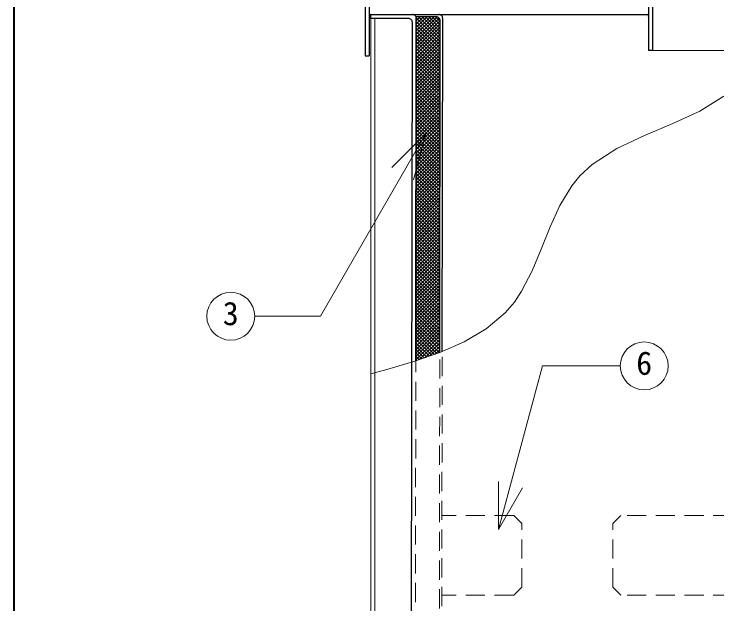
# Model space of a CAD drawing. Units: millimetres at full size, sheet at 1:20; details may follow other scales. Extents: x -4246 to 3854, y -2716 to 2904.
# Drawn here: x -4246 to -3365, y -789 to -51 of the extents above; entities that cross this region are included whole.
import ezdxf
from ezdxf.enums import TextEntityAlignment as Align

# ---------------------------------------------------------------- set-up
doc = ezdxf.new("R2010")
doc.units = ezdxf.units.MM
doc.header["$LTSCALE"] = 20
doc.linetypes.add('DASHED1', pattern=[1.8, 1.2, -0.6])
doc.layers.add('0-0', color=4, linetype='Continuous', lineweight=9)
doc.styles.add('ＭＳ ゴシック', font='')
doc.styles.get('ＭＳ ゴシック').set_extended_font_data('MS Gothic')

msp = doc.modelspace()

# ---------------------------------------------------------------- linework, layer by layer
at = {"layer": '0-0', "color": 1, "lineweight": 40}
msp.add_line((-4245.6, -2716.17), (-4245.6, 2903.83), dxfattribs=at)
at = {"layer": '0-0', "color": 5, "lineweight": 25}
for p, q in [((-3450.6, 36.83), (-3450.6, -96.17)), ((-3445.6, 41.83), (-3445.6, -96.17)), ((-3805.6, -33.17), (-3805.6, -103.17)), ((-3800.6, -38.17), (-3800.6, -103.17)), ((-3798.6, -51.17), (-3452.6, -51.17)), ((-3798.6, -56.17), (-3798.6, -51.17)), ((-3751.62, -56.17), (-3798.6, -56.17)), ((-3748.6, -1396.18), (-3746.62, -61.18)), ((-3742.25, -485), (-3741.61, -56.18)), ((-3716.61, -54.17), (-3742.03, -54.17)), ((-3712.25, -474.65), (-3711.61, -59.18)), ((-3709.24, -473.35), (-3708.61, -56.18)), ((-3445.6, -96.17), (-3450.6, -96.17)), ((-3805.6, -103.17), (-3800.6, -103.17))]:
    msp.add_line(p, q, dxfattribs=at)
at = {"layer": '0-0', "color": 7, "lineweight": 18}
for p, q in [((-3798.6, -56.17), (-3798.6, -501.32)), ((-3793.6, -499.94), (-3793.6, -56.17)), ((-3729.79, -200.33), (-3772.21, -242.76)), ((-3729.79, -200.33), (-3745.31, -258.29)), ((-3638.47, -696.08), (-3583.6, -491.32)), ((-3486.08, -491.32), (-3583.6, -491.32)), ((-3638.47, -696.08), (-3638.47, -636.08)), ((-3638.47, -696.08), (-3608.47, -644.12))]:
    msp.add_line(p, q, dxfattribs=at)
at = {"layer": '0-0'}
for p, q in [((-3741.77, -54.92), (-3741.03, -54.17)), ((-3741.66, -88.74), (-3711.64, -58.72)), ((-3741.65, -80.25), (-3715.66, -54.26)), ((-3741.65, -55.51), (-3711.65, -85.51)), ((-3741.65, -84.5), (-3712.94, -55.78)), ((-3741.64, -76), (-3719.81, -54.17)), ((-3741.63, -71.75), (-3724.06, -54.17)), ((-3741.63, -67.5), (-3728.3, -54.17)), ((-3741.62, -63.25), (-3732.54, -54.17)), ((-3741.62, -59.79), (-3711.66, -89.74)), ((-3741.61, -59), (-3736.79, -54.17)), ((-3738.75, -54.17), (-3711.65, -81.27)), ((-3734.5, -54.17), (-3711.64, -77.04)), ((-3730.26, -54.17), (-3711.64, -72.8)), ((-3726.02, -54.17), (-3711.63, -68.56)), ((-3721.78, -54.17), (-3711.62, -64.33)), ((-3717.53, -54.17), (-3711.62, -60.09)), ((-3741.67, -97.24), (-3711.63, -67.2)), ((-3741.66, -92.99), (-3711.62, -62.95)), ((-3741.63, -68.26), (-3711.67, -98.22)), ((-3741.62, -64.03), (-3711.67, -93.98)), ((-3741.68, -101.49), (-3711.63, -71.45)), ((-3741.68, -105.74), (-3711.64, -75.7)), ((-3741.64, -76.74), (-3711.69, -106.69)), ((-3741.63, -72.5), (-3711.68, -102.45)), ((-3741.7, -114.24), (-3711.65, -84.19)), ((-3741.69, -109.99), (-3711.65, -79.95)), ((-3741.65, -80.97), (-3711.69, -110.93)), ((-3741.65, -85.21), (-3711.7, -115.16)), ((-3741.71, -122.74), (-3711.67, -92.69)), ((-3741.7, -118.49), (-3711.66, -88.44)), ((-3741.67, -93.68), (-3711.71, -123.63)), ((-3741.66, -89.45), (-3711.71, -119.4)), ((-3445.6, -96.17), (-3316.03, -96.17)), ((-3741.73, -135.48), (-3711.68, -105.44)), ((-3741.72, -131.23), (-3711.68, -101.19)), ((-3741.71, -126.98), (-3711.67, -96.94)), ((-3741.68, -102.15), (-3711.73, -132.11)), ((-3741.67, -97.92), (-3711.72, -127.87)), ((-3741.74, -143.98), (-3711.7, -113.94)), ((-3741.73, -139.73), (-3711.69, -109.69)), ((-3741.69, -110.63), (-3711.74, -140.58)), ((-3741.68, -106.39), (-3711.73, -136.34)), ((-3741.75, -148.23), (-3711.7, -118.19)), ((-3741.75, -152.48), (-3711.71, -122.44)), ((-3741.7, -114.86), (-3711.74, -144.82)), ((-3741.7, -119.1), (-3711.75, -149.05)), ((-3741.77, -160.98), (-3711.72, -130.93)), ((-3741.76, -156.73), (-3711.72, -126.69)), ((-3741.72, -127.57), (-3711.76, -157.52)), ((-3741.72, -131.81), (-3711.77, -161.76)), ((-3741.71, -123.34), (-3711.76, -153.29)), ((-3741.78, -169.47), (-3711.74, -139.43)), ((-3741.77, -165.23), (-3711.73, -135.18)), ((-3741.73, -136.05), (-3711.78, -166)), ((-3741.73, -140.28), (-3711.78, -170.23)), ((-3741.79, -177.97), (-3711.75, -147.93)), ((-3741.78, -173.72), (-3711.74, -143.68)), ((-3741.75, -148.75), (-3711.8, -178.71)), ((-3741.74, -144.52), (-3711.79, -174.47)), ((-3741.8, -182.22), (-3711.76, -152.18)), ((-3741.8, -186.47), (-3711.76, -156.43)), ((-3741.76, -157.23), (-3711.81, -187.18)), ((-3741.75, -152.99), (-3711.8, -182.94)), ((-3741.82, -194.97), (-3711.78, -164.93)), ((-3741.81, -190.72), (-3711.77, -160.68)), ((-3741.77, -161.46), (-3711.82, -191.41)), ((-3741.77, -165.7), (-3711.82, -195.65)), ((-3741.83, -203.47), (-3711.79, -173.43)), ((-3741.82, -199.22), (-3711.78, -169.18)), ((-3741.78, -169.94), (-3711.83, -199.89)), ((-3741.78, -174.17), (-3711.83, -204.12)), ((-3741.84, -211.96), (-3711.8, -181.92)), ((-3741.83, -207.71), (-3711.79, -177.67)), ((-3741.8, -182.65), (-3711.85, -212.59)), ((-3741.79, -178.41), (-3711.84, -208.36)), ((-3741.85, -216.21), (-3711.81, -186.17)), ((-3741.85, -220.46), (-3711.81, -190.42)), ((-3741.81, -191.12), (-3711.86, -221.07)), ((-3741.8, -186.88), (-3711.85, -216.83)), ((-3741.87, -228.96), (-3711.83, -198.92)), ((-3741.86, -224.71), (-3711.82, -194.67)), ((-3741.82, -195.35), (-3711.87, -225.3)), ((-3741.82, -199.59), (-3711.87, -229.54)), ((-3741.88, -237.46), (-3711.84, -207.42)), ((-3741.87, -233.21), (-3711.83, -203.17)), ((-3741.83, -203.83), (-3711.88, -233.78)), ((-3741.83, -208.06), (-3711.89, -238.01)), ((-3741.89, -245.96), (-3711.85, -215.92)), ((-3741.88, -241.71), (-3711.85, -211.67)), ((-3741.85, -216.54), (-3711.9, -246.48)), ((-3741.84, -212.3), (-3711.89, -242.25)), ((-3741.91, -258.7), (-3711.87, -228.66)), ((-3741.9, -250.2), (-3711.86, -220.17)), ((-3741.9, -254.45), (-3711.87, -224.41)), ((-3741.86, -225.01), (-3711.91, -254.96)), ((-3741.85, -220.77), (-3711.91, -250.72)), ((-3741.92, -262.95), (-3711.88, -232.91)), ((-3741.92, -267.2), (-3711.88, -237.16)), ((-3741.88, -237.72), (-3711.93, -267.67)), ((-3741.87, -229.25), (-3711.92, -259.19)), ((-3741.87, -233.48), (-3711.92, -263.43)), ((-3741.94, -275.7), (-3711.9, -245.66)), ((-3741.93, -271.45), (-3711.89, -241.41)), ((-3741.89, -241.95), (-3711.94, -271.9)), ((-3741.89, -246.19), (-3711.94, -276.14)), ((-3741.95, -284.2), (-3711.91, -254.16)), ((-3741.94, -279.95), (-3711.9, -249.91)), ((-3741.9, -250.43), (-3711.95, -280.37)), ((-3741.9, -254.66), (-3711.96, -284.61)), ((-3741.96, -292.69), (-3711.92, -262.66)), ((-3741.95, -288.44), (-3711.92, -258.41)), ((-3741.92, -263.14), (-3711.97, -293.08)), ((-3741.91, -258.9), (-3711.96, -288.85)), ((-3741.97, -296.94), (-3711.93, -266.91)), ((-3741.97, -301.19), (-3711.94, -271.16)), ((-3741.93, -271.61), (-3711.98, -301.56)), ((-3741.92, -267.37), (-3711.98, -297.32)), ((-3741.99, -309.69), (-3711.95, -279.65)), ((-3741.98, -305.44), (-3711.94, -275.4)), ((-3741.94, -275.85), (-3711.99, -305.79)), ((-3741.94, -280.08), (-3712, -310.03)), ((-3742, -318.19), (-3711.96, -288.15)), ((-3741.99, -313.94), (-3711.96, -283.9)), ((-3741.95, -284.32), (-3712, -314.26)), ((-3741.95, -288.55), (-3712.01, -318.5)), ((-3742.01, -326.68), (-3711.98, -296.65)), ((-3742, -322.44), (-3711.97, -292.4)), ((-3741.97, -297.03), (-3712.02, -326.97)), ((-3741.96, -292.79), (-3712.01, -322.74)), ((-3742.02, -330.93), (-3711.98, -300.9)), ((-3742.02, -335.18), (-3711.99, -305.15)), ((-3741.98, -305.5), (-3712.03, -335.44)), ((-3741.97, -301.26), (-3712.03, -331.21)), ((-3742.04, -343.68), (-3712, -313.65)), ((-3742.03, -339.43), (-3711.99, -309.4)), ((-3741.99, -309.74), (-3712.04, -339.68)), ((-3741.99, -313.97), (-3712.05, -343.92)), ((-3742.05, -352.18), (-3712.01, -322.14)), ((-3742.04, -347.93), (-3712.01, -317.9)), ((-3742, -318.21), (-3712.05, -348.15)), ((-3742, -322.45), (-3712.06, -352.39)), ((-3742.06, -360.68), (-3712.03, -330.64)), ((-3742.05, -356.43), (-3712.02, -326.39)), ((-3742.02, -330.92), (-3712.07, -360.86)), ((-3742.01, -326.68), (-3712.07, -356.63)), ((-3742.08, -373.42), (-3712.05, -343.39)), ((-3742.07, -364.93), (-3712.03, -334.89)), ((-3742.07, -369.17), (-3712.04, -339.14)), ((-3742.03, -339.39), (-3712.09, -369.33)), ((-3742.02, -335.15), (-3712.08, -365.1)), ((-3742.09, -377.67), (-3712.05, -347.64)), ((-3742.09, -381.92), (-3712.06, -351.89)), ((-3742.05, -352.1), (-3712.11, -382.04)), ((-3742.04, -343.63), (-3712.09, -373.57)), ((-3742.04, -347.86), (-3712.1, -377.81)), ((-3742.11, -390.42), (-3712.07, -360.39)), ((-3742.1, -386.17), (-3712.07, -356.14)), ((-3742.06, -360.57), (-3712.12, -390.52)), ((-3742.05, -356.34), (-3712.11, -386.28)), ((-3742.12, -398.92), (-3712.09, -368.88)), ((-3742.11, -394.67), (-3712.08, -364.64)), ((-3742.07, -364.81), (-3712.12, -394.75)), ((-3742.07, -369.05), (-3712.13, -398.99)), ((-3742.13, -407.41), (-3712.1, -377.38)), ((-3742.12, -403.17), (-3712.09, -373.13)), ((-3742.09, -377.52), (-3712.14, -407.46)), ((-3742.08, -373.28), (-3712.14, -403.22)), ((-3742.14, -411.66), (-3712.1, -381.63)), ((-3742.14, -415.91), (-3712.11, -385.88)), ((-3742.1, -385.99), (-3712.16, -415.93)), ((-3742.09, -381.75), (-3712.15, -411.7)), ((-3742.16, -424.41), (-3712.12, -394.38)), ((-3742.15, -420.16), (-3712.12, -390.13)), ((-3742.11, -394.46), (-3712.17, -424.41)), ((-3742.1, -390.23), (-3712.16, -420.17)), ((-3742.17, -432.91), (-3712.14, -402.88)), ((-3742.16, -428.66), (-3712.13, -398.63)), ((-3742.12, -398.7), (-3712.18, -428.64)), ((-3742.12, -402.94), (-3712.18, -432.88)), ((-3742.18, -441.41), (-3712.15, -411.38)), ((-3742.17, -437.16), (-3712.14, -407.13)), ((-3742.14, -411.41), (-3712.2, -441.35)), ((-3742.13, -407.17), (-3712.19, -437.11)), ((-3742.19, -445.66), (-3712.16, -415.62)), ((-3742.19, -449.9), (-3712.16, -419.87)), ((-3742.15, -419.88), (-3712.21, -449.82)), ((-3742.14, -415.65), (-3712.2, -445.59)), ((-3742.21, -458.4), (-3712.18, -428.37)), ((-3742.2, -454.15), (-3712.17, -424.12)), ((-3742.16, -424.12), (-3712.21, -454.06)), ((-3742.16, -428.35), (-3712.22, -458.29)), ((-3742.22, -466.9), (-3712.19, -436.87)), ((-3742.21, -462.65), (-3712.18, -432.62)), ((-3742.17, -432.59), (-3712.23, -462.53)), ((-3742.17, -436.83), (-3712.23, -466.77)), ((-3742.23, -475.4), (-3712.2, -445.37)), ((-3742.22, -471.15), (-3712.19, -441.12)), ((-3742.19, -445.3), (-3712.68, -474.8)), ((-3742.18, -441.06), (-3712.24, -471)), ((-3742.24, -479.65), (-3712.21, -449.62)), ((-3742.24, -483.9), (-3712.21, -453.87)), ((-3742.2, -453.77), (-3718.99, -476.98)), ((-3742.19, -449.54), (-3715.84, -475.89)), ((-3742.22, -466.48), (-3728.46, -480.24)), ((-3742.21, -458.01), (-3722.15, -478.07)), ((-3742.21, -462.25), (-3725.3, -479.15)), ((-3737.45, -483.34), (-3712.22, -458.12)), ((-3730.97, -481.11), (-3712.23, -462.36)), ((-3724.5, -478.88), (-3712.23, -466.61)), ((-3742.23, -474.95), (-3734.77, -482.42)), ((-3742.22, -470.72), (-3731.61, -481.33)), ((-3718.02, -476.64), (-3712.24, -470.86)), ((-3742.24, -479.19), (-3737.92, -483.51)), ((-3742.24, -483.43), (-3741.08, -484.59)), ((-3798.6, -501.32), (-3798.6, -1395.17)), ((-3793.6, -1395.17), (-3793.6, -499.94))]:
    msp.add_line(p, q, dxfattribs=at)
at = {"layer": '0-0', "color": 7, "linetype": 'DASHED1', "lineweight": 18}
for p, q in [((-3713.61, -1371.17), (-3712.25, -474.65)), ((-3710.6, -1368.17), (-3709.24, -473.35)), ((-3743.6, -1399.18), (-3742.25, -485)), ((-3485.6, -678.67), (-3495.6, -688.67)), ((-2805.6, -678.67), (-3485.6, -678.67)), ((-3495.6, -768.67), (-3495.6, -688.67)), ((-3495.6, -768.67), (-3485.6, -778.67)), ((-2805.6, -778.67), (-3485.6, -778.67))]:
    msp.add_line(p, q, dxfattribs=at)
at = {"layer": '0-0', "linetype": 'DASHED1'}
for p, q in [((-3619.63, -678.67), (-3709.56, -678.67)), ((-3619.63, -678.67), (-3609.63, -688.67)), ((-3609.63, -768.67), (-3609.63, -688.67)), ((-3609.63, -768.67), (-3619.63, -778.67)), ((-3619.63, -778.67), (-3709.71, -778.67))]:
    msp.add_line(p, q, dxfattribs=at)
at = {"layer": '0-0', "color": 7, "lineweight": 18}
for points in [[(-3356.4, -153.61), (-3386.32, -172.22), (-3420.37, -187.92), (-3455.95, -202.85), (-3490.48, -219.2), (-3521.38, -239.13), (-3536.62, -253.17), (-3546.97, -265.88), (-3561.8, -290.48), (-3574.06, -317.34), (-3585.18, -345.1), (-3596.6, -372.41), (-3609.76, -397.92), (-3618.75, -411.35), (-3630.44, -424.98), (-3654.15, -444.99), (-3681.66, -461.26), (-3712.13, -474.61), (-3744.74, -485.86), (-3778.66, -495.82), (-3798.6, -501.32)], [(-3729.79, -200.33), (-3861.87, -429.12), (-3944.1, -429.12)]]:
    msp.add_lwpolyline(points, dxfattribs=at)
for centre in [(-3974.1, -429.12), (-3456.08, -491.32)]:
    msp.add_circle(centre, 30, dxfattribs=at)
at = {"layer": '0-0', "color": 5, "lineweight": 25}
for centre, radius, start, end in [((-3798.6, -53.17), 2, 90, 180), ((-3746.61, -56.17), 5, 359.91512, 90), ((-3713.61, -56.17), 5, 359.91299, 90), ((-3452.6, -53.17), 2, 0, 90), ((-3751.62, -61.17), 5, 359.91512, 90), ((-3716.61, -59.17), 5, 359.91299, 90)]:
    msp.add_arc(centre, radius, start, end, dxfattribs=at)

# ---------------------------------------------------------------- texts
at = {"layer": '0-0', "color": 7, "style": 'ＭＳ ゴシック'}
for s, p in [('3', (-3984.1, -449.12)), ('6', (-3466.08, -511.32))]:
    msp.add_text(s, height=29.33, dxfattribs=at).set_placement(p, align=Align.BOTTOM_LEFT)

doc.saveas('drawing.dxf')
